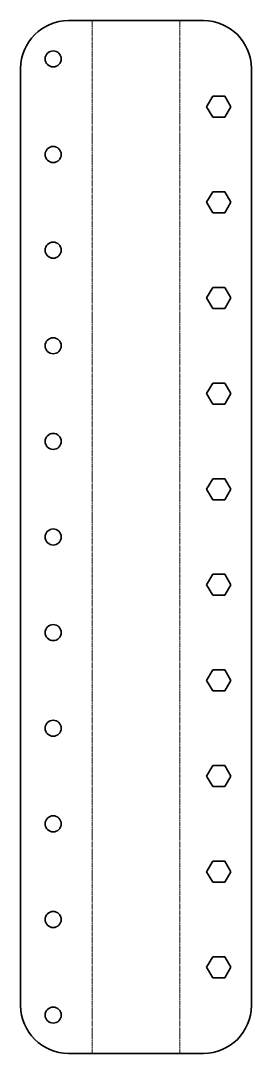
# Model space of a CAD drawing. Header units: inches. Extents: x 0 to 121, y 0 to 540.
import ezdxf

# ---------------------------------------------------------------- set-up
doc = ezdxf.new("R2010")
doc.units = ezdxf.units.IN
doc.header["$MEASUREMENT"] = 0
doc.linetypes.add('Chain', pattern=[13.68, 9.12, -1.14, 2.28, -1.14])
doc.layers.add('SIMUMAK Bend Centerline (ISO)', color=7, linetype='Chain', lineweight=9)
doc.layers.add('SIMUMAK Visible (ISO)', color=7, linetype='Continuous', lineweight=35)

# ---------------------------------------------------------------- blocks, each defined once
blk = doc.blocks.new('PTM-03-ZTV01_Sheet_PTM-03-ZTV01 (desplegada)')
at = {"layer": 'SIMUMAK Bend Centerline (ISO)', "ltscale": 0.263158}
for p, q in [((-22.89, -270), (-22.89, 270)), ((22.89, -270), (22.89, 270))]:
    blk.add_line(p, q, dxfattribs=at)
at = {"layer": 'SIMUMAK Visible (ISO)'}
for p, q in [((35.29, 270), (-35.29, 270)), ((-60.29, -245), (-60.29, 245)), ((60.29, -245), (60.29, 245)), ((36.93, 225), (40.11, 230.5)), ((40.11, 230.5), (46.46, 230.5)), ((46.46, 230.5), (49.64, 225)), ((40.11, 219.5), (36.93, 225)), ((49.64, 225), (46.46, 219.5)), ((46.46, 219.5), (40.11, 219.5)), ((36.93, 175), (40.11, 180.5)), ((40.11, 180.5), (46.46, 180.5)), ((46.46, 180.5), (49.64, 175)), ((40.11, 169.5), (36.93, 175)), ((49.64, 175), (46.46, 169.5)), ((46.46, 169.5), (40.11, 169.5)), ((36.93, 125), (40.11, 130.5)), ((40.11, 130.5), (46.46, 130.5)), ((46.46, 130.5), (49.64, 125)), ((40.11, 119.5), (36.93, 125)), ((49.64, 125), (46.46, 119.5)), ((46.46, 119.5), (40.11, 119.5)), ((36.93, 75), (40.11, 80.5)), ((40.11, 80.5), (46.46, 80.5)), ((46.46, 80.5), (49.64, 75)), ((40.11, 69.5), (36.93, 75)), ((49.64, 75), (46.46, 69.5)), ((46.46, 69.5), (40.11, 69.5)), ((36.93, 25), (40.11, 30.5)), ((40.11, 30.5), (46.46, 30.5)), ((46.46, 30.5), (49.64, 25)), ((40.11, 19.5), (36.93, 25)), ((49.64, 25), (46.46, 19.5)), ((46.46, 19.5), (40.11, 19.5)), ((36.93, -25), (40.11, -19.5)), ((40.11, -19.5), (46.46, -19.5)), ((46.46, -19.5), (49.64, -25)), ((40.11, -30.5), (36.93, -25)), ((49.64, -25), (46.46, -30.5)), ((46.46, -30.5), (40.11, -30.5)), ((36.93, -75), (40.11, -69.5)), ((40.11, -69.5), (46.46, -69.5)), ((46.46, -69.5), (49.64, -75)), ((40.11, -80.5), (36.93, -75)), ((49.64, -75), (46.46, -80.5)), ((46.46, -80.5), (40.11, -80.5)), ((36.93, -125), (40.11, -119.5)), ((40.11, -119.5), (46.46, -119.5)), ((46.46, -119.5), (49.64, -125)), ((40.11, -130.5), (36.93, -125)), ((49.64, -125), (46.46, -130.5)), ((46.46, -130.5), (40.11, -130.5)), ((36.93, -175), (40.11, -169.5)), ((40.11, -169.5), (46.46, -169.5)), ((46.46, -169.5), (49.64, -175)), ((40.11, -180.5), (36.93, -175)), ((49.64, -175), (46.46, -180.5)), ((46.46, -180.5), (40.11, -180.5)), ((36.93, -225), (40.11, -219.5)), ((40.11, -219.5), (46.46, -219.5)), ((46.46, -219.5), (49.64, -225)), ((40.11, -230.5), (36.93, -225)), ((49.64, -225), (46.46, -230.5)), ((46.46, -230.5), (40.11, -230.5)), ((35.29, -270), (-35.29, -270))]:
    blk.add_line(p, q, dxfattribs=at)
for centre in [(-43.29, 250), (-43.29, 200), (-43.29, 150), (-43.29, 100), (-43.29, 50), (-43.29, 0), (-43.29, -50), (-43.29, -100), (-43.29, -150), (-43.29, -200), (-43.29, -250)]:
    blk.add_circle(centre, 4.2, dxfattribs=at)
at = {"layer": 'SIMUMAK Visible (ISO)', "extrusion": (0, 0, -1)}
for centre, start, end in [((35.29, 245), 0, 90), ((-35.29, 245), 90, 180), ((35.29, -245), 270, 0), ((-35.29, -245), 180, 270)]:
    blk.add_arc(centre, 25, start, end, dxfattribs=at)

msp = doc.modelspace()

# ---------------------------------------------------------------- block references
msp.add_blockref('PTM-03-ZTV01_Sheet_PTM-03-ZTV01 (desplegada)', (60.29, 270))

doc.saveas('drawing.dxf')
